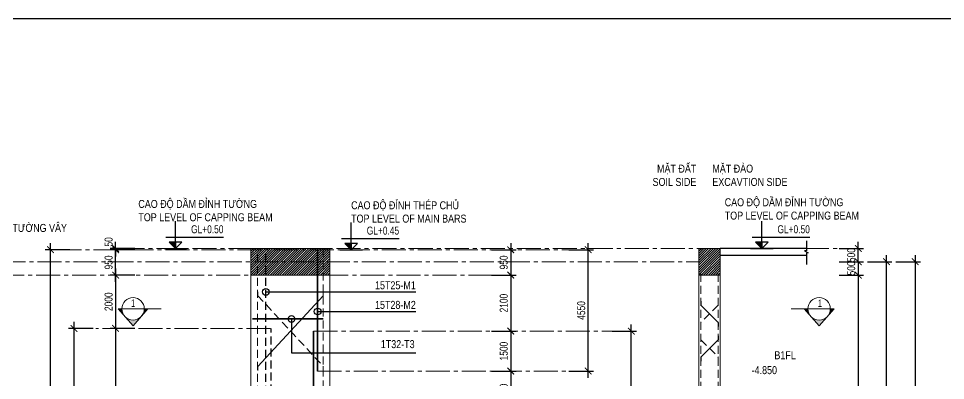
# Model space of a CAD drawing. Header units: millimetres. Extents: x 2746337 to 7547699, y -363432 to 15720.
# Drawn here: x 2871188 to 2905919, y -101697 to -88114 of the extents above; entities that cross this region are included whole.
import ezdxf
from ezdxf.enums import TextEntityAlignment as Align

# ---------------------------------------------------------------- set-up
doc = ezdxf.new("R2010")
doc.units = ezdxf.units.MM
doc.header["$LTSCALE"] = 1200
doc.header["$PDMODE"] = 3
doc.linetypes.add('CENTER2', pattern=[1.125, 0.75, -0.125, 0.125, -0.125])
doc.linetypes.add('HIDDEN', pattern=[0.375, 0.25, -0.125])
for name, color, linetype, lineweight in [('1', 9, 'Continuous', 13), ('BOUND', 3, 'Continuous', 20), ('C1CO', 4, 'Continuous', 35), ('CODE', 3, 'Continuous', 15), ('ENOTE', 2, 'Continuous', 15), ('Grid line', 160, 'CENTER2', 5), ('HIDE', 8, 'HIDDEN', 13), ('K-THUOC', 1, 'Continuous', 18), ('LEADER', 8, 'Continuous', 9), ('S-Beam - Cont', 60, 'Continuous', 25), ('T1CO', 4, 'Continuous', 20), ('T1HI', 4, 'HIDDEN', 13), ('T2CO', 4, 'Continuous', 30), ('T2HI', 4, 'HIDDEN', 13), ('TCCO', 4, 'Continuous', 35), ('TCHI', 4, 'HIDDEN', 30), ('TEXTMA', 2, 'Continuous', 13), ('TEXTVN', 2, 'Continuous', 20)]:
    doc.layers.add(name, color=color, linetype=linetype, lineweight=lineweight)
for name, color, linetype in [('CDC.02.DIM', 1, 'Continuous'), ('CDC.06.TEXT', 2, 'Continuous'), ('CDC.10.HATCH', 251, 'Continuous'), ('Q-Dim-line', 75, 'Continuous')]:
    doc.layers.add(name, color=color, linetype=linetype)
doc.styles.add('DB_Arial', font='arial.ttf', dxfattribs={"width": 0.8})
doc.styles.add('SMTEXT', font='arial.ttf', dxfattribs={"width": 0.75})
doc.styles.add('TEXTVN', font='VHELVCN.TTF', dxfattribs={"width": 0.8})
doc.dimstyles.new('BSV1-100', dxfattribs={"dimtxt": 300, "dimasz": 250, "dimexe": 200, "dimexo": 0, "dimgap": 108, "dimtad": 1, "dimdec": 0, "dimdsep": 46, "dimtxsty": 'SMTEXT', "dimblk": 'ARCHTICK', "dimcen": 100, "dimdle": 250, "dimclrd": 256, "dimclre": 256, "dimclrt": 1, "dimadec": 0, "dimazin": 0, "dimtfac": 1, "dimtdec": 0, "dimtix": 1, "dimtmove": 2, "dimatfit": 3, "dimfxl": 720, "dimfxlon": 1, "dimtolj": 1, "dimtzin": 0, "dimarcsym": 0})
doc.dimstyles.new('BSV25', dxfattribs={"dimtxt": 300, "dimasz": 250, "dimexe": 200, "dimexo": 0, "dimgap": 108, "dimtad": 1, "dimdec": 0, "dimlfac": 0.25, "dimdsep": 46, "dimtxsty": 'SMTEXT', "dimblk": 'ARCHTICK', "dimcen": 100, "dimdle": 250, "dimclrd": 256, "dimclre": 256, "dimclrt": 2, "dimadec": 0, "dimazin": 0, "dimtfac": 1, "dimtdec": 0, "dimtix": 1, "dimtmove": 2, "dimatfit": 3, "dimfxl": 800, "dimfxlon": 1, "dimtolj": 1, "dimtzin": 0, "dimarcsym": 0})

# ---------------------------------------------------------------- blocks, each defined once
blk = doc.blocks.new('_ArchTick')
at = {"color": 0, "linetype": 'ByBlock', "const_width": 0.15}
blk.add_lwpolyline([(-0.5, -0.5), (0.5, 0.5)], dxfattribs=at)
blk = doc.blocks.new('SIGSEC')
at = {"layer": '1', "lineweight": 9}
h = blk.add_hatch(color=256, dxfattribs=at)
h.dxf.hatch_style = 1
h.paths.add_polyline_path([(-420, 0), (-560, 0), (-315, -278, -0.182676)])
h = blk.add_hatch(color=256, dxfattribs=at)
h.dxf.hatch_style = 1
h.paths.add_polyline_path([(560, 0), (420, 0, -0.182676), (315, -278)])
h = blk.add_hatch(color=256, dxfattribs=at)
h.dxf.hatch_style = 1
h.paths.add_polyline_path([(315, -278, -0.451416), (-315, -278), (0, -635)])
at = {"layer": '1', "lineweight": 9, "elevation": 0}
blk.add_lwpolyline([(1050, 0), (-560, 0), (0, -635), (560, 0)], dxfattribs=at)
at = {"layer": '1', "lineweight": 9}
blk.add_circle((0, 0), 420, dxfattribs=at)
at = {"layer": 'BOUND', "lineweight": 9, "style": 'TEXTVN', "width": 0.8}
blk.add_attdef('SEC', text='', height=280, dxfattribs=at).set_placement((0, 210, 0), align=Align.MIDDLE_CENTER)
blk = doc.blocks.new('*D1213')
at = {"layer": 'Defpoints', "color": 0, "transparency": 16777216}
for p in [(2866646, -97742), (2866096, -106092), (2879893, -106092)]:
    blk.add_point(p, dxfattribs=at)
at = {"layer": 'K-THUOC', "lineweight": -2, "transparency": 16777216}
for p, q in [((2866096, -97492), (2866096, -106342)), ((2866646, -97742), (2865896, -97742)), ((2866816, -106092), (2865896, -106092))]:
    blk.add_line(p, q, dxfattribs=at)
at = {"layer": 'K-THUOC', "lineweight": -2, "transparency": 16777216, "xscale": 250, "yscale": 250, "zscale": 250}
for p, rotation in [((2866096, -97742), 90), ((2866096, -106092), 270)]:
    blk.add_blockref('_ArchTick', p, dxfattribs=dict(at, rotation=rotation))
at = {"layer": 'K-THUOC', "color": 1, "transparency": 16777216, "char_height": 300, "attachment_point": 5, "rotation": 90, "style": 'SMTEXT'}
for s, insert in [('\\A1;T12a300-L1,L2,L3', (2866384, -101917)), ('\\A1;8350', (2865834, -101917))]:
    blk.add_mtext(s, dxfattribs=dict(at, insert=insert))
blk = doc.blocks.new('tag_cd')
at = {"layer": 'CDC.10.HATCH'}
blk.add_hatch(color=256, dxfattribs=at).paths.add_polyline_path([(180, 240), (420, 0), (420, 240)])
at = {"layer": 'CDC.02.DIM'}
for points in [[(420, 240), (420, 0), (660, 240), (180, 240), (420, 0), (420, 1020)], [(60, 420), (2220, 420)], [(0, 0), (840, 0)]]:
    blk.add_lwpolyline(points, dxfattribs=at)
at = {"layer": 'CDC.06.TEXT', "ltscale": 0.5, "style": 'SMTEXT', "width": 0.75}
blk.add_attdef('CD', text='', height=300, dxfattribs=at).set_placement((2220, 570), align=Align.RIGHT)
blk = doc.blocks.new('*D1214')
at = {"layer": 'Defpoints', "color": 0, "transparency": 16777216}
for p in [(2865643, -97242), (2865080, -102092), (2897740, -102092)]:
    blk.add_point(p, dxfattribs=at)
at = {"layer": 'K-THUOC', "lineweight": -2, "transparency": 16777216}
for p, q in [((2865643, -97242), (2864880, -97242)), ((2865080, -96992), (2865080, -102342)), ((2865800, -102092), (2864880, -102092))]:
    blk.add_line(p, q, dxfattribs=at)
at = {"layer": 'K-THUOC', "lineweight": -2, "transparency": 16777216, "xscale": 250, "yscale": 250, "zscale": 250}
for p, rotation in [((2865080, -97242), 90), ((2865080, -102092), 270)]:
    blk.add_blockref('_ArchTick', p, dxfattribs=dict(at, rotation=rotation))
at = {"layer": 'K-THUOC', "color": 1, "transparency": 16777216, "insert": (2864819, -99667), "char_height": 300, "attachment_point": 5, "rotation": 90, "style": 'SMTEXT'}
blk.add_mtext('\\A1;4850', dxfattribs=at)
blk = doc.blocks.new('*D1217')
at = {"layer": 'Defpoints', "color": 0, "transparency": 16777216}
for p in [(2882505, -96792), (2882855, -97742), (2889630, -97742)]:
    blk.add_point(p, dxfattribs=at)
at = {"layer": 'K-THUOC', "lineweight": -2, "transparency": 16777216}
for p, q in [((2889630, -96542), (2889630, -97992)), ((2888910, -96792), (2889830, -96792)), ((2888910, -97742), (2889830, -97742))]:
    blk.add_line(p, q, dxfattribs=at)
at = {"layer": 'K-THUOC', "lineweight": -2, "transparency": 16777216, "xscale": 250, "yscale": 250, "zscale": 250}
for p, rotation in [((2889630, -96792), 90), ((2889630, -97742), 270)]:
    blk.add_blockref('_ArchTick', p, dxfattribs=dict(at, rotation=rotation))
at = {"layer": 'K-THUOC', "color": 1, "transparency": 16777216, "insert": (2889369, -97267), "char_height": 300, "attachment_point": 5, "rotation": 90, "style": 'SMTEXT'}
blk.add_mtext('\\A1;950', dxfattribs=at)
blk = doc.blocks.new('*D1218')
at = {"layer": 'Defpoints', "color": 0, "transparency": 16777216}
for p in [(2882855, -99843), (2882855, -101343), (2889630, -101343)]:
    blk.add_point(p, dxfattribs=at)
at = {"layer": 'K-THUOC', "lineweight": -2, "transparency": 16777216}
for p, q in [((2889630, -99593), (2889630, -101593)), ((2888910, -99843), (2889830, -99843)), ((2888910, -101343), (2889830, -101343))]:
    blk.add_line(p, q, dxfattribs=at)
at = {"layer": 'K-THUOC', "lineweight": -2, "transparency": 16777216, "xscale": 250, "yscale": 250, "zscale": 250}
for p, rotation in [((2889630, -99843), 90), ((2889630, -101343), 270)]:
    blk.add_blockref('_ArchTick', p, dxfattribs=dict(at, rotation=rotation))
at = {"layer": 'K-THUOC', "color": 1, "transparency": 16777216, "insert": (2889369, -100593), "char_height": 300, "attachment_point": 5, "rotation": 90, "style": 'SMTEXT'}
blk.add_mtext('\\A1;1500', dxfattribs=at)
blk = doc.blocks.new('*D1219')
at = {"layer": 'Defpoints', "color": 0, "transparency": 16777216}
for p in [(2882855, -101343), (2882855, -102993), (2889630, -102993)]:
    blk.add_point(p, dxfattribs=at)
at = {"layer": 'K-THUOC', "lineweight": -2, "transparency": 16777216}
for p, q in [((2888910, -101343), (2889830, -101343)), ((2889630, -101093), (2889630, -103243)), ((2888910, -102993), (2889830, -102993))]:
    blk.add_line(p, q, dxfattribs=at)
at = {"layer": 'K-THUOC', "lineweight": -2, "transparency": 16777216, "xscale": 250, "yscale": 250, "zscale": 250}
for p, rotation in [((2889630, -101343), 90), ((2889630, -102993), 270)]:
    blk.add_blockref('_ArchTick', p, dxfattribs=dict(at, rotation=rotation))
at = {"layer": 'K-THUOC', "color": 1, "transparency": 16777216, "insert": (2889369, -102168), "char_height": 300, "attachment_point": 5, "rotation": 90, "style": 'SMTEXT'}
blk.add_mtext('\\A1;1650', dxfattribs=at)
blk = doc.blocks.new('*D1228')
at = {"layer": 'Defpoints', "color": 0, "transparency": 16777216}
for p in [(2883069, -99843), (2894148, -99843), (2883069, -108843)]:
    blk.add_point(p, dxfattribs=at)
at = {"layer": 'K-THUOC', "lineweight": -2, "transparency": 16777216}
for p, q in [((2894148, -109093), (2894148, -99593)), ((2893428, -99843), (2894348, -99843)), ((2893428, -108843), (2894348, -108843))]:
    blk.add_line(p, q, dxfattribs=at)
at = {"layer": 'K-THUOC', "lineweight": -2, "transparency": 16777216, "xscale": 250, "yscale": 250, "zscale": 250}
for p, rotation in [((2894148, -99843), 90), ((2894148, -108843), 270)]:
    blk.add_blockref('_ArchTick', p, dxfattribs=dict(at, rotation=rotation))
at = {"layer": 'K-THUOC', "color": 1, "transparency": 16777216, "insert": (2893887, -104343), "char_height": 300, "attachment_point": 5, "rotation": 90, "style": 'SMTEXT'}
blk.add_mtext('\\A1;9000', dxfattribs=at)
blk = doc.blocks.new('*D1229')
at = {"layer": 'Defpoints', "color": 0, "transparency": 16777216}
for p in [(2882505, -96792), (2892533, -96792), (2882505, -101343)]:
    blk.add_point(p, dxfattribs=at)
at = {"layer": 'K-THUOC', "lineweight": -2, "transparency": 16777216}
for p, q in [((2892533, -101593), (2892533, -96542)), ((2891813, -96792), (2892733, -96792)), ((2891813, -101343), (2892733, -101343))]:
    blk.add_line(p, q, dxfattribs=at)
at = {"layer": 'K-THUOC', "lineweight": -2, "transparency": 16777216, "xscale": 250, "yscale": 250, "zscale": 250}
for p, rotation in [((2892533, -96792), 90), ((2892533, -101343), 270)]:
    blk.add_blockref('_ArchTick', p, dxfattribs=dict(at, rotation=rotation))
at = {"layer": 'K-THUOC', "color": 1, "transparency": 16777216, "insert": (2892272, -99068), "char_height": 300, "attachment_point": 5, "rotation": 90, "style": 'SMTEXT'}
blk.add_mtext('\\A1;4550', dxfattribs=at)
blk = doc.blocks.new('*D1232')
at = {"layer": 'Defpoints', "color": 0, "transparency": 16777216}
for p in [(2874825, -96792), (2879893, -96792), (2879893, -97742)]:
    blk.add_point(p, dxfattribs=at)
at = {"layer": 'K-THUOC', "lineweight": -2, "transparency": 16777216}
for p, q in [((2874825, -97992), (2874825, -96542)), ((2875545, -96792), (2874625, -96792)), ((2875545, -97742), (2874625, -97742))]:
    blk.add_line(p, q, dxfattribs=at)
at = {"layer": 'K-THUOC', "lineweight": -2, "transparency": 16777216, "xscale": 250, "yscale": 250, "zscale": 250}
for p, rotation in [((2874825, -96792), 90), ((2874825, -97742), 270)]:
    blk.add_blockref('_ArchTick', p, dxfattribs=dict(at, rotation=rotation))
at = {"layer": 'K-THUOC', "color": 1, "transparency": 16777216, "insert": (2874564, -97267), "char_height": 300, "attachment_point": 5, "rotation": 90, "style": 'SMTEXT'}
blk.add_mtext('\\A1;950', dxfattribs=at)
blk = doc.blocks.new('*D1233')
at = {"layer": 'Defpoints', "color": 0, "transparency": 16777216}
for p in [(2879869, -99742), (2874825, -107043), (2879869, -107043)]:
    blk.add_point(p, dxfattribs=at)
at = {"layer": 'K-THUOC', "lineweight": -2, "transparency": 16777216}
for p, q in [((2874825, -99492), (2874825, -107293)), ((2875545, -99742), (2874625, -99742)), ((2875545, -107043), (2874625, -107043))]:
    blk.add_line(p, q, dxfattribs=at)
at = {"layer": 'K-THUOC', "lineweight": -2, "transparency": 16777216, "xscale": 250, "yscale": 250, "zscale": 250}
for p, rotation in [((2874825, -99742), 90), ((2874825, -107043), 270)]:
    blk.add_blockref('_ArchTick', p, dxfattribs=dict(at, rotation=rotation))
at = {"layer": 'K-THUOC', "color": 1, "transparency": 16777216, "insert": (2874564, -103393), "char_height": 300, "attachment_point": 5, "rotation": 90, "style": 'SMTEXT'}
blk.add_mtext('\\A1;7300', dxfattribs=at)
blk = doc.blocks.new('*D1237')
at = {"layer": 'Defpoints', "color": 0, "transparency": 16777216}
for p in [(2872387, -96792), (2877604, -96792), (2877604, -108493)]:
    blk.add_point(p, dxfattribs=at)
at = {"layer": 'K-THUOC', "lineweight": -2, "transparency": 16777216}
for p, q in [((2872387, -108743), (2872387, -96542)), ((2873107, -96792), (2872187, -96792)), ((2873107, -108493), (2872187, -108493))]:
    blk.add_line(p, q, dxfattribs=at)
at = {"layer": 'K-THUOC', "lineweight": -2, "transparency": 16777216, "xscale": 250, "yscale": 250, "zscale": 250}
for p, rotation in [((2872387, -96792), 90), ((2872387, -108493), 270)]:
    blk.add_blockref('_ArchTick', p, dxfattribs=dict(at, rotation=rotation))
at = {"layer": 'K-THUOC', "color": 1, "transparency": 16777216, "insert": (2872125, -102643), "char_height": 300, "attachment_point": 5, "rotation": 90, "style": 'SMTEXT'}
blk.add_mtext('\\A1;11700', dxfattribs=at)
blk = doc.blocks.new('*D1238')
at = {"layer": 'Defpoints', "color": 0, "transparency": 16777216}
for p in [(2877847, -99742), (2873265, -107542), (2877847, -107542)]:
    blk.add_point(p, dxfattribs=at)
at = {"layer": 'K-THUOC', "lineweight": -2, "transparency": 16777216}
for p, q in [((2873265, -99492), (2873265, -107792)), ((2873985, -99742), (2873065, -99742)), ((2873985, -107542), (2873065, -107542))]:
    blk.add_line(p, q, dxfattribs=at)
at = {"layer": 'K-THUOC', "lineweight": -2, "transparency": 16777216, "xscale": 250, "yscale": 250, "zscale": 250}
for p, rotation in [((2873265, -99742), 90), ((2873265, -107542), 270)]:
    blk.add_blockref('_ArchTick', p, dxfattribs=dict(at, rotation=rotation))
at = {"layer": 'K-THUOC', "color": 1, "transparency": 16777216, "insert": (2873004, -103642), "char_height": 300, "attachment_point": 5, "rotation": 90, "style": 'SMTEXT'}
blk.add_mtext('\\A1;7800', dxfattribs=at)
blk = doc.blocks.new('*D1240')
at = {"layer": 'Defpoints', "color": 0, "transparency": 16777216}
for p in [(2882855, -97742), (2882855, -99843), (2889630, -99843)]:
    blk.add_point(p, dxfattribs=at)
at = {"layer": 'K-THUOC', "lineweight": -2, "transparency": 16777216}
for p, q in [((2889630, -97492), (2889630, -100093)), ((2888910, -97742), (2889830, -97742)), ((2888910, -99843), (2889830, -99843))]:
    blk.add_line(p, q, dxfattribs=at)
at = {"layer": 'K-THUOC', "lineweight": -2, "transparency": 16777216, "xscale": 250, "yscale": 250, "zscale": 250}
for p, rotation in [((2889630, -97742), 90), ((2889630, -99843), 270)]:
    blk.add_blockref('_ArchTick', p, dxfattribs=dict(at, rotation=rotation))
at = {"layer": 'K-THUOC', "color": 1, "transparency": 16777216, "insert": (2889369, -98793), "char_height": 300, "attachment_point": 5, "rotation": 90, "style": 'SMTEXT'}
blk.add_mtext('\\A1;2100', dxfattribs=at)
blk = doc.blocks.new('*D1241')
at = {"layer": 'Defpoints', "color": 0, "transparency": 16777216}
for p in [(2879893, -97742), (2874825, -99742), (2879869, -99742)]:
    blk.add_point(p, dxfattribs=at)
at = {"layer": 'K-THUOC', "lineweight": -2, "transparency": 16777216}
for p, q in [((2874825, -97492), (2874825, -99992)), ((2875545, -97742), (2874625, -97742)), ((2875545, -99742), (2874625, -99742))]:
    blk.add_line(p, q, dxfattribs=at)
at = {"layer": 'K-THUOC', "lineweight": -2, "transparency": 16777216, "xscale": 250, "yscale": 250, "zscale": 250}
for p, rotation in [((2874825, -97742), 90), ((2874825, -99742), 270)]:
    blk.add_blockref('_ArchTick', p, dxfattribs=dict(at, rotation=rotation))
at = {"layer": 'K-THUOC', "color": 1, "transparency": 16777216, "insert": (2874564, -98742), "char_height": 300, "attachment_point": 5, "rotation": 90, "style": 'SMTEXT'}
blk.add_mtext('\\A1;2000', dxfattribs=at)
blk = doc.blocks.new('*D1242')
at = {"layer": 'Defpoints', "color": 0, "transparency": 16777216}
for p in [(2897483, -96742), (2902651, -96742), (2897483, -97242)]:
    blk.add_point(p, dxfattribs=at)
at = {"layer": 'K-THUOC', "lineweight": -2, "transparency": 16777216}
for p, q in [((2902651, -96742), (2902651, -96492)), ((2901931, -96742), (2902851, -96742)), ((2902651, -97242), (2902651, -96742)), ((2901931, -97242), (2902851, -97242)), ((2902651, -97242), (2902651, -97492))]:
    blk.add_line(p, q, dxfattribs=at)
at = {"layer": 'K-THUOC', "lineweight": -2, "transparency": 16777216, "xscale": 250, "yscale": 250, "zscale": 250}
for p, rotation in [((2902651, -96742), 270), ((2902651, -97242), 90)]:
    blk.add_blockref('_ArchTick', p, dxfattribs=dict(at, rotation=rotation))
at = {"layer": 'K-THUOC', "color": 1, "transparency": 16777216, "insert": (2902390, -96992), "char_height": 300, "attachment_point": 5, "rotation": 90, "style": 'SMTEXT'}
blk.add_mtext('\\A1;500', dxfattribs=at)
blk = doc.blocks.new('*D1243')
at = {"layer": 'Defpoints', "color": 0, "transparency": 16777216}
for p in [(2897483, -97242), (2897483, -97742), (2902651, -97742)]:
    blk.add_point(p, dxfattribs=at)
at = {"layer": 'K-THUOC', "lineweight": -2, "transparency": 16777216}
for p, q in [((2901931, -97242), (2902851, -97242)), ((2902651, -97242), (2902651, -96992)), ((2902651, -97242), (2902651, -97742)), ((2901931, -97742), (2902851, -97742)), ((2902651, -97742), (2902651, -97992))]:
    blk.add_line(p, q, dxfattribs=at)
at = {"layer": 'K-THUOC', "lineweight": -2, "transparency": 16777216, "xscale": 250, "yscale": 250, "zscale": 250}
for p, rotation in [((2902651, -97242), 270), ((2902651, -97742), 90)]:
    blk.add_blockref('_ArchTick', p, dxfattribs=dict(at, rotation=rotation))
at = {"layer": 'K-THUOC', "color": 1, "transparency": 16777216, "insert": (2902390, -97492), "char_height": 300, "attachment_point": 5, "rotation": 90, "style": 'SMTEXT'}
blk.add_mtext('\\A1;500', dxfattribs=at)
blk = doc.blocks.new('*D1244')
at = {"layer": 'Defpoints', "color": 0, "transparency": 16777216}
for p in [(2897483, -97742), (2891936, -123242), (2902651, -123242)]:
    blk.add_point(p, dxfattribs=at)
at = {"layer": 'K-THUOC', "lineweight": -2, "transparency": 16777216}
for p, q in [((2902651, -97492), (2902651, -123492)), ((2901931, -97742), (2902851, -97742)), ((2901931, -123242), (2902851, -123242))]:
    blk.add_line(p, q, dxfattribs=at)
at = {"layer": 'K-THUOC', "lineweight": -2, "transparency": 16777216, "xscale": 250, "yscale": 250, "zscale": 250}
for p, rotation in [((2902651, -97742), 90), ((2902651, -123242), 270)]:
    blk.add_blockref('_ArchTick', p, dxfattribs=dict(at, rotation=rotation))
at = {"layer": 'K-THUOC', "color": 1, "transparency": 16777216, "insert": (2902390, -110492), "char_height": 300, "attachment_point": 5, "rotation": 90, "style": 'SMTEXT'}
blk.add_mtext('\\A1;25500', dxfattribs=at)
blk = doc.blocks.new('*D1246')
at = {"layer": 'Defpoints', "color": 0, "transparency": 16777216}
for p in [(2896683, -97242), (2903712, -97242), (2891936, -123242)]:
    blk.add_point(p, dxfattribs=at)
at = {"layer": 'K-THUOC', "lineweight": -2, "transparency": 16777216}
for p, q in [((2902992, -97242), (2903912, -97242)), ((2903712, -123492), (2903712, -96992)), ((2902992, -123242), (2903912, -123242))]:
    blk.add_line(p, q, dxfattribs=at)
at = {"layer": 'K-THUOC', "lineweight": -2, "transparency": 16777216, "xscale": 250, "yscale": 250, "zscale": 250}
for p, rotation in [((2903712, -97242), 90), ((2903712, -123242), 270)]:
    blk.add_blockref('_ArchTick', p, dxfattribs=dict(at, rotation=rotation))
at = {"layer": 'K-THUOC', "color": 1, "transparency": 16777216, "insert": (2903451, -110242), "char_height": 300, "attachment_point": 5, "rotation": 90, "style": 'SMTEXT'}
blk.add_mtext('\\A1;26000', dxfattribs=at)
blk = doc.blocks.new('*D1247')
at = {"layer": 'Defpoints', "color": 0, "transparency": 16777216}
for p in [(2896683, -97242), (2896683, -142242), (2904784, -142242)]:
    blk.add_point(p, dxfattribs=at)
at = {"layer": 'K-THUOC', "lineweight": -2, "transparency": 16777216}
for p, q in [((2904064, -97242), (2904984, -97242)), ((2904784, -96992), (2904784, -142492)), ((2904064, -142242), (2904984, -142242))]:
    blk.add_line(p, q, dxfattribs=at)
at = {"layer": 'K-THUOC', "lineweight": -2, "transparency": 16777216, "xscale": 250, "yscale": 250, "zscale": 250}
for p, rotation in [((2904784, -97242), 90), ((2904784, -142242), 270)]:
    blk.add_blockref('_ArchTick', p, dxfattribs=dict(at, rotation=rotation))
at = {"layer": 'K-THUOC', "color": 1, "transparency": 16777216, "insert": (2904522, -119742), "char_height": 300, "attachment_point": 5, "rotation": 90, "style": 'SMTEXT'}
blk.add_mtext('\\A1;45000', dxfattribs=at)
blk = doc.blocks.new('lop1-type2')
at = {"layer": 'C1CO'}
for p, q in [((2730241, 450), (2730241, -4100)), ((2730091, -2600), (2730091, -11600)), ((2730241, -9800), (2730241, -21500)), ((2730041, -20150), (2730041, -26000))]:
    blk.add_line(p, q, dxfattribs=at)
at = {"layer": 'TCCO'}
blk.add_line((2729944, -9800), (2729944, -18800), dxfattribs=at)
blk = doc.blocks.new('T.lopđat-type 2')
at = {"layer": 'TCHI', "linetype": 'HIDDEN'}
for p, q in [((2968545, -11250), (2968545, 450)), ((2968395, -21500), (2968395, -9800)), ((2968545, -26000), (2968545, -20150))]:
    blk.add_line(p, q, dxfattribs=at)
at = {"layer": 'TCHI', "color": 6, "linetype": 'HIDDEN'}
for p, q in [((2968743, -10300), (2968743, -2500)), ((2968681, -20050), (2968681, -14200))]:
    blk.add_line(p, q, dxfattribs=at)
blk = doc.blocks.new('*D1287')
at = {"layer": 'Defpoints', "color": 0, "transparency": 16777216}
for p in [(2874825, -96742), (2879893, -96742), (2879893, -96792)]:
    blk.add_point(p, dxfattribs=at)
at = {"layer": 'K-THUOC', "lineweight": -2, "transparency": 16777216}
for p, q in [((2874825, -96742), (2874825, -96492)), ((2875545, -96742), (2874625, -96742)), ((2875545, -96792), (2874625, -96792)), ((2874825, -96792), (2874825, -96742)), ((2874825, -96792), (2874825, -97042))]:
    blk.add_line(p, q, dxfattribs=at)
at = {"layer": 'K-THUOC', "lineweight": -2, "transparency": 16777216, "xscale": 250, "yscale": 250, "zscale": 250}
for p, rotation in [((2874825, -96742), 270), ((2874825, -96792), 90)]:
    blk.add_blockref('_ArchTick', p, dxfattribs=dict(at, rotation=rotation))
at = {"layer": 'K-THUOC', "color": 1, "transparency": 16777216, "insert": (2874564, -96496), "char_height": 300, "attachment_point": 5, "rotation": 90, "style": 'SMTEXT'}
blk.add_mtext('\\A1;50', dxfattribs=at)

msp = doc.modelspace()

# ---------------------------------------------------------------- hatches: boundary and pattern name
at = {"layer": 'CDC.10.HATCH'}
h = msp.add_hatch(dxfattribs=at)
h.set_pattern_fill('ANSI31', color=256, scale=20)
h.set_pattern_definition([(45, (107390.9, -19910.585), (-44.9012806, 44.9012806), [])])
h.paths.add_polyline_path([(2879893.2, -97742.4), (2882855.2, -97742.4), (2882855.2, -96742.4), (2879893.2, -96742.4)])
h = msp.add_hatch(dxfattribs=at)
h.set_pattern_fill('ANSI31', color=256, scale=20)
h.set_pattern_definition([(45, (109825.24, -106998.686), (-44.9012806, 44.9012806), [])])
h.paths.add_polyline_path([(2896682.9, -97742.4), (2897482.9, -97742.4), (2897482.9, -96742.4), (2896682.9, -96742.4)])

# ---------------------------------------------------------------- linework, layer by layer
msp.add_lwpolyline([(2850680.1, -88114), (2944197.4, -88114), (2944197.4, -165266.4), (2850680.1, -165266.4)], close=True)
at = {"layer": 'BOUND'}
msp.add_line((2879893.2, -96832.4), (2879893.2, -142242.4), dxfattribs=at)
for points in [[(2879893.2, -97742.4), (2882855.2, -97742.4), (2882855.2, -96742.4), (2879893.2, -96742.4)], [(2896682.9, -97742.4), (2897482.9, -97742.4), (2897482.9, -96742.4), (2896682.9, -96742.4)], [(2879893.2, -142242.4), (2882855.2, -142242.4), (2882855.2, -97742.4), (2879893.2, -97742.4)], [(2896682.9, -142242.4), (2897482.9, -142242.4), (2897482.9, -97742.4), (2896682.9, -97742.4)]]:
    msp.add_lwpolyline(points, close=True, dxfattribs=at)
at = {"layer": 'BOUND', "lineweight": 20}
msp.add_lwpolyline([(2897482.9, -101592.4), (2897482.9, -97742.4), (2896682.9, -97742.4), (2896682.9, -142242.4), (2897482.9, -142242.4), (2897482.9, -116792.4)], dxfattribs=at)
at = {"layer": 'C1CO'}
msp.add_line((2879955.2, -99389.3), (2882605.2, -99389.3), dxfattribs=at)
at = {"layer": 'CODE'}
msp.add_lwpolyline([(2898132.5, -102092.4, 0, 0, 0), (2899206.5, -102092.4, 0, 0, 0), (2898669.5, -102092.4, 0, 660, 0), (2898669.5, -101762.4, 0, 0, 0), (2898669.5, -101562.4, 0, 0, 0), (2899669.5, -101562.4, 0, 0, 0)], format="xyseb", dxfattribs=at)
at = {"layer": 'Grid line', "color": 2}
msp.add_line((2861098.5, -97242.4), (2896682.9, -97242.4), dxfattribs=at)
at = {"layer": 'Grid line'}
for p, q in [((2888945.1, -97742.4), (2865867.9, -97742.4)), ((2880630.8, -99742.4), (2874078.8, -99742.4)), ((2882245.2, -99842.7), (2893434.9, -99842.7)), ((2882395.2, -101342.7), (2892733.1, -101342.7))]:
    msp.add_line(p, q, dxfattribs=at)
for points in [[(2872646.6, -96792.4), (2891933.3, -96792.4)], [(2875005, -96742.4), (2901872.3, -96742.4)]]:
    msp.add_lwpolyline(points, dxfattribs=at)
at = {"layer": 'HIDE'}
for p, q in [((2880143.2, -142242.4), (2880143.2, -96742.4)), ((2882605.2, -96742.4), (2882605.2, -142242.4)), ((2896757.9, -97692.4), (2896757.9, -142042.4)), ((2897407.9, -97692.4), (2897407.9, -142042.4))]:
    msp.add_line(p, q, dxfattribs=at)
at = {"layer": 'LEADER', "lineweight": 20}
for points in [[(2894084.1, -94596.7, 0, 150, 0), (2894584.1, -94596.7, 0, 0, 0), (2896584.1, -94596.7, 0, 0, 0)], [(2899684.1, -94596.7, 0, 150, 0), (2899184.1, -94596.7, 0, 0, 0), (2897184.1, -94596.7, 0, 0, 0)]]:
    msp.add_lwpolyline(points, format="xyseb", dxfattribs=at)
at = {"layer": 'Q-Dim-line'}
msp.add_lwpolyline([(2900706.5, -96451.7), (2900706.5, -96832.7), (2900639.4, -96832.7), (2900778.2, -96903.4), (2900706.5, -96903.4), (2900706.5, -97350.5)], dxfattribs=at)
at = {"layer": 'S-Beam - Cont'}
for points in [[(2900699.7, -96742.4), (2899006.3, -96742.4), (2899006.3, -96742.4), (2897482.9, -96742.4)], [(2897482.9, -96992.4), (2899256.3, -96992.4), (2899256.3, -96992.4), (2900699.7, -96992.4)]]:
    msp.add_lwpolyline(points, dxfattribs=at)
at = {"layer": 'T1CO'}
msp.add_lwpolyline([(2882605.2, -98367.7), (2882605.2, -98517.7), (2880155.2, -101167.7), (2880155.2, -101317.7)], dxfattribs=at)
at = {"layer": 'T1HI'}
msp.add_lwpolyline([(2880155.2, -98367.7), (2880155.2, -98517.7), (2882605.2, -101167.7), (2882605.2, -101317.7)], dxfattribs=at)
at = {"layer": 'T2CO'}
for points in [[(2896757.9, -98717.4), (2896757.9, -98867.4), (2897407.9, -99517.4), (2897407.9, -99667.4)], [(2897407.9, -100017.4), (2897407.9, -100167.4), (2896757.9, -100817.4), (2896757.9, -100967.4)]]:
    msp.add_lwpolyline(points, dxfattribs=at)
at = {"layer": 'T2HI'}
for points in [[(2897407.9, -98717.4), (2897407.9, -98867.4), (2896757.9, -99517.4), (2896757.9, -99667.4)], [(2896757.9, -100017.4), (2896757.9, -100167.4), (2897407.9, -100817.4), (2897407.9, -100967.4)]]:
    msp.add_lwpolyline(points, dxfattribs=at)

# ---------------------------------------------------------------- block references
for name, p in [('T.lopđat-type 2', (-88089.7, -97242.4)), ('lop1-type2', (152154.4, -97242.4))]:
    msp.add_blockref(name, p)
at = {"layer": '1', "lineweight": 20}
msp.add_blockref('SIGSEC', (2875478.2, -99007.7), dxfattribs=at).add_auto_attribs({'SEC': '1'})
ref = msp.add_blockref('SIGSEC', (2901183.8, -99007.7), dxfattribs=dict(at, xscale=-1))
ref.add_attrib('SEC', '1', dxfattribs={"layer": 'BOUND', "lineweight": 9, "height": 280, "style": 'TEXTVN', "width": 0.8}).set_placement((2901217.9, -98797.7, 0), align=Align.MIDDLE_CENTER)
at = {"layer": 'ENOTE'}
for p, values in [((2876647, -96742.4), {'CD': 'GL+0.50'}), ((2883229.8, -96792.4), {'CD': 'GL+0.45'}), ((2898618.2, -96742.4), {'CD': 'GL+0.50'})]:
    msp.add_blockref('tag_cd', p, dxfattribs=at).add_auto_attribs(values)

# ---------------------------------------------------------------- texts
at = {"layer": 'ENOTE', "style": 'DB_Arial', "width": 0.8}
msp.add_text('-4.850', height=300, dxfattribs=at).set_placement((2898656.9, -101459.3))
at = {"layer": 'TEXTMA', "style": 'DB_Arial', "width": 0.8}
for s, p in [('15T25-M1', (2886072.9, -98274.3)), ('15T28-M2', (2886072.9, -99009.4)), ('1T32-T3', (2886028.7, -100483.1))]:
    msp.add_text(s, height=300, rotation=360, dxfattribs=at).set_placement(p, align=Align.RIGHT)
at = {"layer": 'TEXTVN', "style": 'DB_Arial', "width": 0.8}
for s, p in [('MẶT ĐẤT', (2896584.1, -93896.7)), ('SOIL SIDE', (2896584.1, -94396.7))]:
    msp.add_text(s, height=300, dxfattribs=at).set_placement(p, align=Align.RIGHT)
for s, p in [('MẶT ĐÀO', (2897184.1, -93896.7)), ('EXCAVTION SIDE', (2897184.1, -94396.7)), ('CAO ĐỘ DẦM ĐỈNH TƯỜNG', (2897647.8, -95159.6)), ('CAO ĐỘ DẦM ĐỈNH TƯỜNG', (2875676.6, -95222.4)), ('CAO ĐỘ ĐỈNH THÉP CHỦ', (2883649.8, -95272.4)), ('TOP LEVEL OF CAPPING BEAM', (2875676.6, -95722.4)), ('TOP LEVEL OF MAIN BARS', (2883649.8, -95772.4)), ('TOP LEVEL OF CAPPING BEAM', (2897647.8, -95659.6)), ('CAO ĐỘ ĐỈNH TƯỜNG VÂY', (2868629.2, -96122.4)), ('B1FL', (2899510.3, -100900.2))]:
    msp.add_text(s, height=300, dxfattribs=at).set_placement(p)

# ---------------------------------------------------------------- dimensions: what is measured, and where the dimension line sits
at = {"layer": 'K-THUOC'}
for base, p1, p2, picture, middle in [((2872386.6, -96792.4), (2877604, -108492.7), (2877604, -96792.4), '*D1237', (2872125.5, -102642.5)), ((2874825, -96792.4), (2879893.2, -97742.4), (2879893.2, -96792.4), '*D1232', (2874563.8, -97267.4)), ((2889630.2, -97742.4), (2882505.2, -96792.4), (2882855.2, -97742.4), '*D1217', (2889369, -97267.4)), ((2892533.1, -96792.4), (2882505.2, -101342.7), (2882505.2, -96792.4), '*D1229', (2892272, -99067.5)), ((2902650.8, -96742.4), (2897482.9, -97242.4), (2897482.9, -96742.4), '*D1242', (2902389.7, -96992.4)), ((2865080.3, -102092.4), (2865642.7, -97242.4), (2897739.8, -102092.4), '*D1214', (2864819.2, -99667.4)), ((2903711.7, -97242.4), (2891936.3, -123242.4), (2896682.9, -97242.4), '*D1246', (2903450.5, -110242.4)), ((2904783.6, -142242.4), (2896682.9, -97242.4), (2896682.9, -142242.4), '*D1247', (2904522.4, -119742.4)), ((2902650.8, -97742.4), (2897482.9, -97242.4), (2897482.9, -97742.4), '*D1243', (2902389.7, -97492.4)), ((2874825, -99742.4), (2879893.2, -97742.4), (2879868.8, -99742.4), '*D1241', (2874563.8, -98742.4)), ((2889630.2, -99842.7), (2882855.2, -97742.4), (2882855.2, -99842.7), '*D1240', (2889369, -98792.5)), ((2902650.8, -123242.4), (2897482.9, -97742.4), (2891936.3, -123242.4), '*D1244', (2902389.7, -110492.4)), ((2873265, -107542), (2877847, -99742), (2877847, -107542), '*D1238', (2873003.8, -103642)), ((2874825, -107042.7), (2879868.8, -99742.4), (2879868.8, -107042.7), '*D1233', (2874563.7, -103392.5)), ((2889630.2, -101342.7), (2882855.2, -99842.7), (2882855.2, -101342.7), '*D1218', (2889369, -100592.7)), ((2894148.2, -99842.7), (2883068.6, -108842.7), (2883068.6, -99842.7), '*D1228', (2893887, -104342.7)), ((2889630.2, -102992.7), (2882855.2, -101342.7), (2882855.2, -102992.7), '*D1219', (2889369, -102167.7))]:
    dim = msp.add_linear_dim(base=base, p1=p1, p2=p2, angle=90, dimstyle='BSV1-100', dxfattribs=at)
    dim.commit()
    dim.dimension.update_dxf_attribs({"geometry": picture, "text_midpoint": middle})
dim = msp.add_linear_dim(base=(2874825, -96742.4), p1=(2879893.2, -96792.4), p2=(2879893.2, -96742.4), angle=90, dimstyle='BSV1-100', dxfattribs=at)
dim.commit()
dim.dimension.update_dxf_attribs({"geometry": '*D1287', "text_midpoint": (2874563.8, -96495.6), "dimtype": 160})
dim = msp.add_linear_dim(base=(2866095.8, -106092.4), p1=(2866645.8, -97742.4), p2=(2879893.2, -106092.4), angle=90, text='<>\\XT12a300-L1,L2,L3', dimstyle='BSV1-100', dxfattribs=at)
dim.commit()
dim.dimension.update_dxf_attribs({"geometry": '*D1213', "text_midpoint": (2866095.8, -101917.4)})

# ---------------------------------------------------------------- leaders
at = {"layer": 'LEADER'}
for points in [[(2880451.8, -98374.3), (2886072.9, -98374.3)], [(2881416.7, -99389.3), (2881416.7, -100654.7), (2886072.9, -100654.7)], [(2882395.2, -99109.4), (2886072.9, -99109.4)]]:
    msp.add_leader(points, dimstyle='BSV25', override={"dimldrblk": 'Origin'}, dxfattribs=at)

doc.saveas('drawing.dxf')
